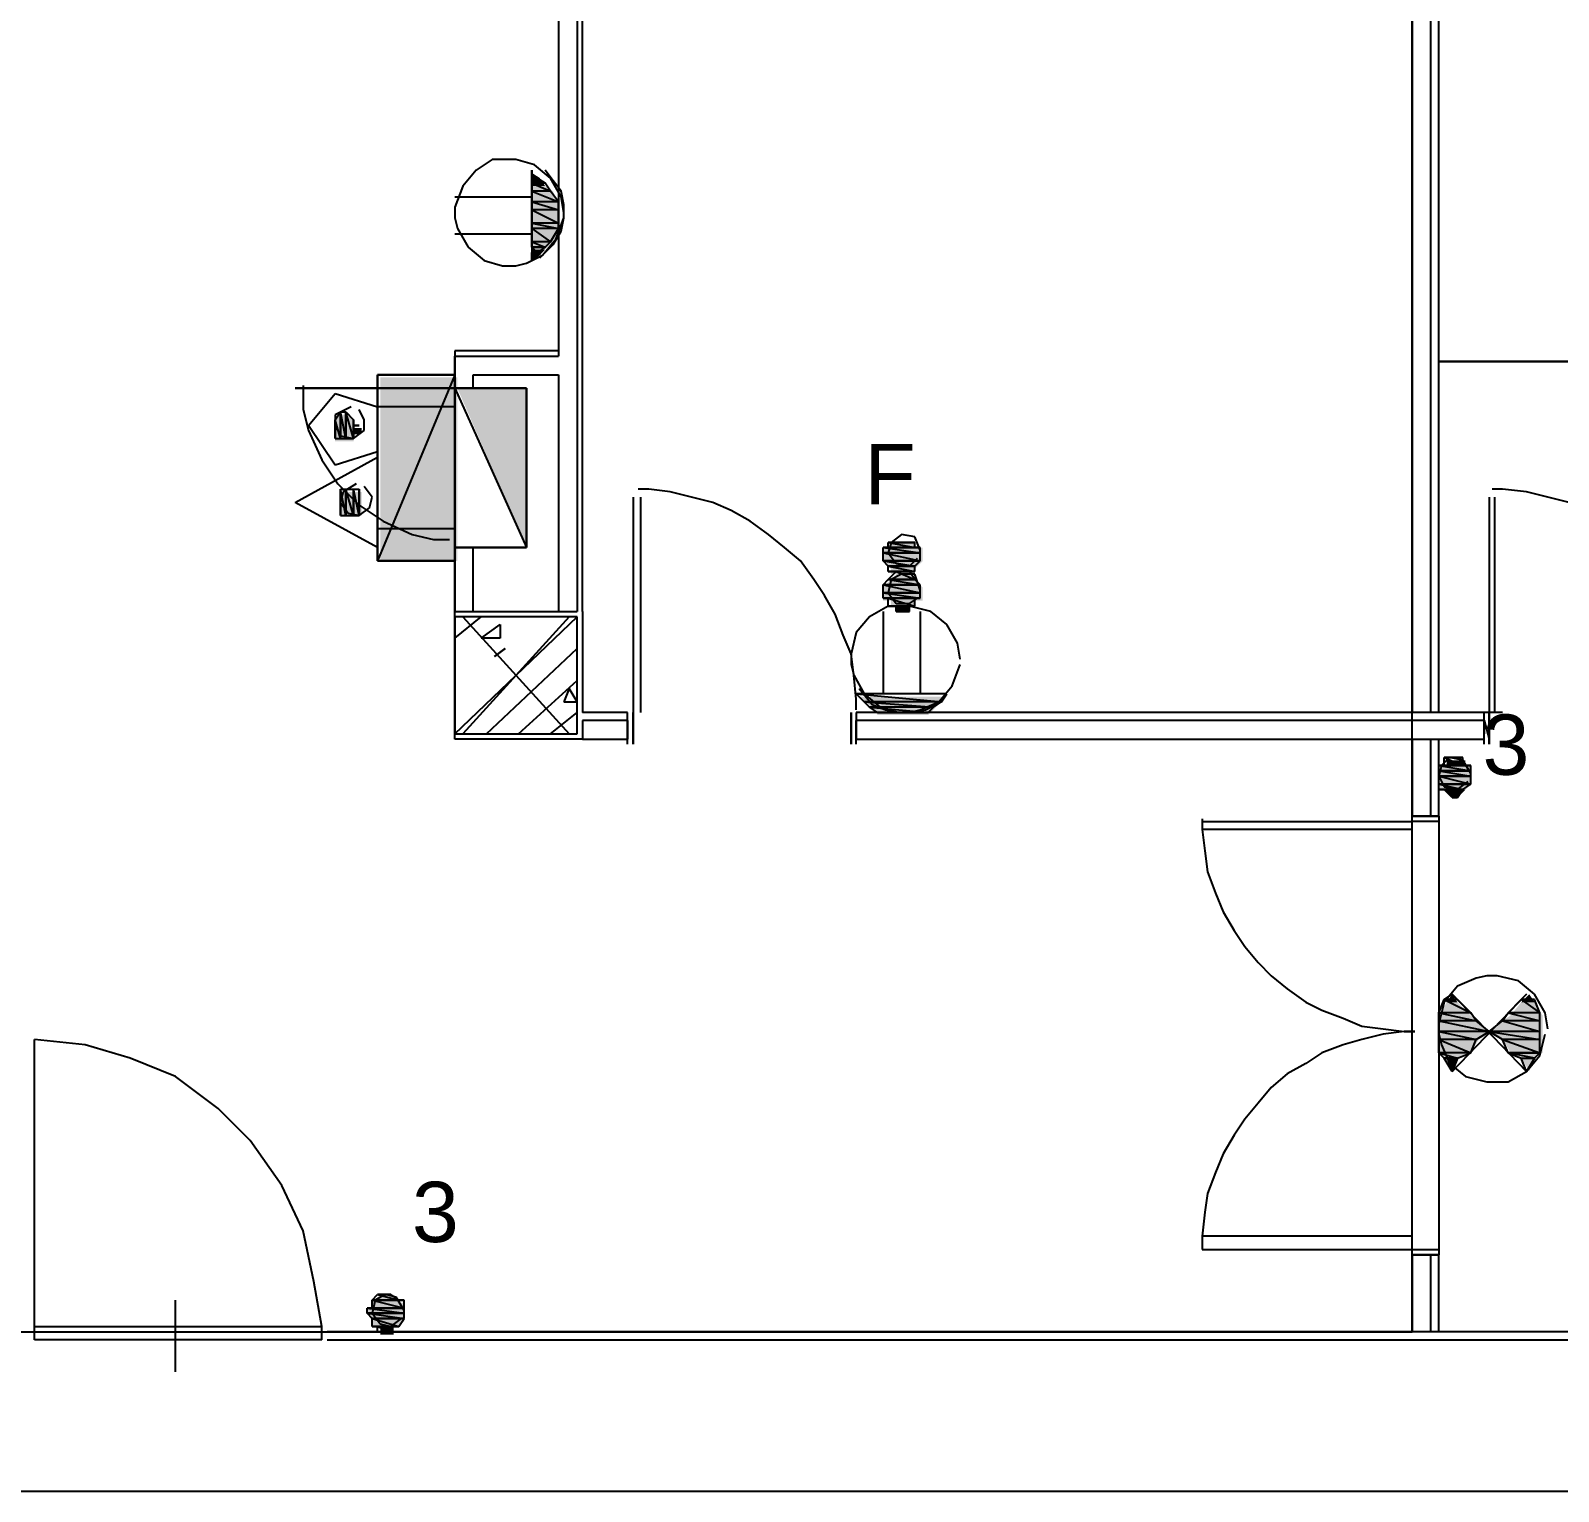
# Model space of a CAD drawing. Header units: millimetres. Extents: x 5 to 415, y 48 to 251.
# Drawn here: x 298.97 to 309.1, y 219.55 to 229.24 of the extents above; entities that cross this region are included whole.
import ezdxf

# ---------------------------------------------------------------- set-up
doc = ezdxf.new("R2010")
doc.units = ezdxf.units.MM
for name, color, linetype in [('H', 7, 'Continuous'), ('P', 7, 'Continuous'), ('T', 7, 'Continuous')]:
    doc.layers.add(name, color=color, linetype=linetype)

msp = doc.modelspace()

# ---------------------------------------------------------------- hatches: boundary and pattern name
at = {"layer": 'H', "linetype": 'Continuous'}
for points in [[(302.295, 228.265), (302.295, 228.3), (302.348, 228.265), (302.295, 228.265)], [(302.295, 228.212), (302.295, 228.265), (302.348, 228.265), (302.383, 228.212), (302.295, 228.212)], [(302.295, 228.177), (302.295, 228.212), (302.383, 228.212), (302.436, 228.177), (302.295, 228.177)], [(302.295, 228.088), (302.295, 228.177), (302.436, 228.177), (302.472, 228.088), (302.295, 228.088)], [(302.295, 228.053), (302.295, 228.088), (302.472, 228.088), (302.472, 228.053), (302.295, 228.053)], [(302.295, 227.965), (302.295, 228.053), (302.472, 228.053), (302.472, 227.965), (302.295, 227.965)], [(302.295, 227.93), (302.295, 227.965), (302.472, 227.965), (302.472, 227.93), (302.295, 227.93)], [(302.295, 227.842), (302.295, 227.93), (302.472, 227.93), (302.436, 227.842), (302.295, 227.842)], [(302.295, 227.789), (302.295, 227.842), (302.436, 227.842), (302.383, 227.789), (302.295, 227.789)], [(302.295, 227.718), (302.295, 227.789), (302.348, 227.753), (302.295, 227.718)], [(302.348, 227.753), (302.295, 227.789), (302.383, 227.789), (302.348, 227.753)], [(301.29, 225.725), (301.29, 226.942), (301.801, 226.942), (301.801, 225.725), (301.29, 225.725)], [(302.26, 225.813), (301.801, 226.871), (302.26, 226.871), (302.26, 225.813)], [(302.26, 225.813), (301.801, 226.871), (302.26, 226.871), (302.26, 225.813)], [(300.99, 226.519), (300.99, 226.66), (301.025, 226.695), (301.025, 226.519), (300.99, 226.519)], [(301.025, 226.519), (301.025, 226.695), (301.078, 226.695), (301.078, 226.519), (301.025, 226.519)], [(301.078, 226.519), (301.078, 226.695), (301.113, 226.66), (301.113, 226.519), (301.078, 226.519)], [(301.113, 226.572), (301.113, 226.607), (301.166, 226.607), (301.166, 226.572), (301.113, 226.572)], [(301.025, 226.025), (301.025, 226.183), (301.078, 226.183), (301.078, 226.025), (301.025, 226.025)], [(301.078, 226.025), (301.078, 226.183), (301.113, 226.183), (301.113, 226.025), (301.078, 226.025)], [(301.113, 226.025), (301.113, 226.183), (301.166, 226.183), (301.166, 226.025), (301.113, 226.025)], [(304.624, 225.76), (304.624, 225.813), (304.888, 225.813), (304.888, 225.76), (304.624, 225.76)], [(304.677, 225.813), (304.677, 225.848), (304.835, 225.848), (304.835, 225.813), (304.677, 225.813)], [(304.624, 225.725), (304.624, 225.76), (304.888, 225.76), (304.888, 225.725), (304.624, 225.725)], [(304.677, 225.672), (304.624, 225.725), (304.888, 225.725), (304.835, 225.672), (304.677, 225.672)], [(304.677, 225.637), (304.677, 225.672), (304.835, 225.672), (304.835, 225.637), (304.677, 225.637)], [(304.624, 225.548), (304.677, 225.601), (304.835, 225.601), (304.888, 225.548), (304.624, 225.548)], [(304.677, 225.601), (304.712, 225.637), (304.8, 225.637), (304.835, 225.601), (304.677, 225.601)], [(304.624, 225.513), (304.624, 225.548), (304.888, 225.548), (304.888, 225.513), (304.624, 225.513)], [(304.624, 225.46), (304.624, 225.513), (304.888, 225.513), (304.888, 225.46), (304.624, 225.46)], [(304.677, 225.425), (304.677, 225.46), (304.835, 225.46), (304.835, 225.425), (304.677, 225.425)], [(304.712, 225.39), (304.712, 225.425), (304.8, 225.425), (304.8, 225.39), (304.712, 225.39)], [(304.5, 224.79), (304.465, 224.825), (305.047, 224.825), (305.012, 224.79), (304.5, 224.79)], [(304.553, 224.755), (304.5, 224.79), (305.012, 224.79), (304.976, 224.755), (304.553, 224.755)], [(304.588, 224.702), (304.553, 224.755), (304.976, 224.755), (304.923, 224.702), (304.588, 224.702)], [(308.31, 224.331), (308.31, 224.367), (308.522, 224.367), (308.522, 224.331), (308.31, 224.331)], [(308.363, 224.367), (308.363, 224.402), (308.487, 224.402), (308.487, 224.367), (308.363, 224.367)], [(308.31, 224.278), (308.31, 224.331), (308.522, 224.331), (308.522, 224.278), (308.31, 224.278)], [(308.31, 224.243), (308.31, 224.278), (308.522, 224.278), (308.522, 224.243), (308.31, 224.243)], [(308.31, 224.208), (308.31, 224.243), (308.522, 224.243), (308.487, 224.208), (308.31, 224.208)], [(308.398, 224.155), (308.363, 224.208), (308.487, 224.208), (308.434, 224.155), (308.398, 224.155)], [(308.363, 222.797), (308.398, 222.85), (308.434, 222.797), (308.363, 222.797)], [(308.857, 222.797), (308.91, 222.85), (308.945, 222.797), (308.857, 222.797)], [(308.31, 222.709), (308.363, 222.797), (308.434, 222.797), (308.522, 222.709), (308.31, 222.709)], [(308.786, 222.709), (308.857, 222.797), (308.945, 222.797), (308.998, 222.709), (308.786, 222.709)], [(308.31, 222.673), (308.31, 222.709), (308.522, 222.709), (308.575, 222.673), (308.31, 222.673)], [(308.31, 222.585), (308.31, 222.673), (308.575, 222.673), (308.645, 222.585), (308.31, 222.585)], [(308.645, 222.585), (308.733, 222.673), (308.998, 222.673), (308.998, 222.585), (308.645, 222.585)], [(308.733, 222.673), (308.786, 222.709), (308.998, 222.709), (308.998, 222.673), (308.733, 222.673)], [(308.31, 222.55), (308.31, 222.585), (308.645, 222.585), (308.575, 222.55), (308.31, 222.55)], [(308.31, 222.462), (308.31, 222.55), (308.575, 222.55), (308.522, 222.462), (308.31, 222.462)], [(308.733, 222.55), (308.645, 222.585), (308.998, 222.585), (308.998, 222.55), (308.733, 222.55)], [(308.786, 222.462), (308.733, 222.55), (308.998, 222.55), (308.998, 222.462), (308.786, 222.462)], [(308.363, 222.426), (308.31, 222.462), (308.522, 222.462), (308.434, 222.426), (308.363, 222.426)], [(308.398, 222.338), (308.363, 222.426), (308.434, 222.426), (308.398, 222.338)], [(308.91, 222.338), (308.857, 222.426), (308.786, 222.462), (308.945, 222.426), (308.91, 222.338)], [(308.945, 222.426), (308.786, 222.462), (308.998, 222.462), (308.945, 222.426)], [(301.237, 220.804), (301.29, 220.857), (301.378, 220.857), (301.413, 220.804), (301.237, 220.804)], [(301.237, 220.768), (301.237, 220.804), (301.449, 220.804), (301.449, 220.768), (301.237, 220.768)], [(301.202, 220.733), (301.202, 220.768), (301.449, 220.768), (301.449, 220.733), (301.202, 220.733)], [(301.237, 220.68), (301.202, 220.733), (301.449, 220.733), (301.449, 220.68), (301.237, 220.68)], [(301.237, 220.645), (301.237, 220.68), (301.449, 220.68), (301.413, 220.645), (301.237, 220.645)], [(301.29, 220.592), (301.29, 220.645), (301.378, 220.645), (301.378, 220.592), (301.29, 220.592)]]:
    msp.add_hatch(color=256, dxfattribs=at).paths.add_polyline_path(points)

# ---------------------------------------------------------------- linework, layer by layer
at = {"layer": 'P'}
for points in [[(308.134, 220.61), (308.134, 237.49)], [(308.134, 220.61), (308.134, 237.49)], [(308.134, 237.155), (308.134, 224.719)], [(308.134, 224.719), (308.134, 237.155)], [(308.257, 224.719), (308.257, 237.155)], [(308.31, 224.719), (308.31, 237.155)], [(302.472, 236.643), (302.472, 227.118)], [(302.472, 236.643), (302.472, 227.083)], [(302.595, 236.643), (302.595, 225.39)], [(302.63, 225.39), (302.63, 236.643)], [(301.925, 228.318), (301.837, 228.212)], [(301.925, 228.318), (301.837, 228.212)], [(302.031, 228.388), (301.925, 228.318)], [(302.031, 228.388), (301.925, 228.318)], [(302.101, 228.388), (302.031, 228.388)], [(302.101, 228.388), (302.031, 228.388)], [(302.189, 228.388), (302.101, 228.388)], [(302.189, 228.388), (302.101, 228.388)], [(302.313, 228.353), (302.189, 228.388)], [(302.313, 228.353), (302.189, 228.388)], [(302.295, 228.318), (302.295, 228.265)], [(302.295, 228.265), (302.295, 228.318)], [(302.295, 228.318), (302.295, 227.718)], [(302.419, 228.265), (302.313, 228.353)], [(302.419, 228.265), (302.313, 228.353)], [(302.436, 228.247), (302.383, 228.318)], [(301.837, 228.212), (301.784, 228.071)], [(301.837, 228.212), (301.784, 228.071)], [(302.295, 228.265), (302.383, 228.23)], [(302.295, 228.23), (302.295, 228.265)], [(302.383, 228.23), (302.295, 228.23)], [(302.383, 228.23), (302.295, 228.23)], [(302.295, 228.23), (302.419, 228.177)], [(302.295, 228.23), (302.419, 228.177)], [(302.295, 228.177), (302.295, 228.23)], [(302.331, 228.265), (302.383, 228.23)], [(302.383, 228.23), (302.331, 228.265)], [(302.419, 228.177), (302.383, 228.23)], [(302.489, 228.141), (302.419, 228.265)], [(302.489, 228.141), (302.419, 228.265)], [(302.489, 228.177), (302.436, 228.247)], [(301.784, 228.141), (302.295, 228.141)], [(302.419, 228.177), (302.295, 228.177)], [(302.419, 228.177), (302.295, 228.177)], [(302.295, 228.177), (302.472, 228.106)], [(302.295, 228.177), (302.472, 228.106)], [(302.295, 228.106), (302.295, 228.177)], [(302.472, 228.106), (302.295, 228.106)], [(302.472, 228.106), (302.295, 228.106)], [(302.295, 228.106), (302.472, 228.053)], [(302.295, 228.106), (302.472, 228.053)], [(302.295, 228.053), (302.295, 228.106)], [(302.472, 228.106), (302.419, 228.177)], [(302.472, 228.053), (302.472, 228.106)], [(302.507, 228.088), (302.489, 228.177)], [(302.507, 228.036), (302.489, 228.141)], [(302.507, 228.036), (302.489, 228.141)], [(301.784, 228.071), (301.784, 228)], [(301.784, 228.071), (301.784, 228)], [(301.784, 228), (301.801, 227.93)], [(301.784, 228), (301.801, 227.93)], [(302.472, 228.053), (302.295, 228.053)], [(302.472, 228.053), (302.295, 228.053)], [(302.295, 228.053), (302.472, 227.965)], [(302.295, 228.053), (302.472, 227.965)], [(302.295, 227.965), (302.295, 228.053)], [(302.454, 227.859), (302.507, 228)], [(302.454, 227.859), (302.507, 228)], [(302.472, 227.965), (302.472, 228.053)], [(302.489, 227.912), (302.507, 228)], [(302.507, 228), (302.507, 228.088)], [(301.784, 227.894), (302.295, 227.894)], [(301.801, 227.93), (301.872, 227.806)], [(301.801, 227.93), (301.872, 227.806)], [(302.472, 227.965), (302.295, 227.965)], [(302.472, 227.965), (302.295, 227.965)], [(302.295, 227.965), (302.472, 227.93)], [(302.295, 227.965), (302.472, 227.93)], [(302.295, 227.93), (302.295, 227.965)], [(302.472, 227.93), (302.295, 227.93)], [(302.472, 227.93), (302.295, 227.93)], [(302.295, 227.93), (302.419, 227.842)], [(302.295, 227.93), (302.419, 227.842)], [(302.295, 227.842), (302.295, 227.93)], [(302.419, 227.842), (302.472, 227.93)], [(302.436, 227.824), (302.489, 227.912)], [(302.472, 227.93), (302.472, 227.965)], [(301.872, 227.806), (301.978, 227.718)], [(301.872, 227.806), (301.978, 227.718)], [(302.419, 227.842), (302.295, 227.842)], [(302.419, 227.842), (302.295, 227.842)], [(302.295, 227.842), (302.383, 227.806)], [(302.295, 227.842), (302.383, 227.806)], [(302.295, 227.806), (302.295, 227.842)], [(302.383, 227.806), (302.295, 227.806)], [(302.295, 227.806), (302.331, 227.771)], [(302.331, 227.771), (302.295, 227.806)], [(302.295, 227.806), (302.383, 227.806)], [(302.331, 227.771), (302.295, 227.806)], [(302.383, 227.806), (302.331, 227.771)], [(302.348, 227.736), (302.436, 227.824)], [(302.366, 227.753), (302.454, 227.859)], [(302.366, 227.753), (302.454, 227.859)], [(302.383, 227.806), (302.419, 227.842)], [(301.978, 227.718), (302.101, 227.683)], [(301.978, 227.718), (302.101, 227.683)], [(302.189, 227.683), (302.26, 227.7)], [(302.189, 227.683), (302.26, 227.7)], [(302.26, 227.7), (302.366, 227.753)], [(302.26, 227.7), (302.366, 227.753)], [(302.295, 227.771), (302.295, 227.718)], [(302.295, 227.718), (302.295, 227.771)], [(302.101, 227.683), (302.189, 227.683)], [(302.101, 227.683), (302.189, 227.683)], [(302.472, 227.118), (301.784, 227.118)], [(301.784, 227.118), (301.784, 226.871)], [(301.784, 227.083), (302.472, 227.083)], [(301.784, 226.871), (301.784, 227.083)], [(310.762, 227.048), (308.31, 227.048)], [(308.31, 224.719), (308.31, 227.048)], [(308.31, 227.048), (310.762, 227.048)], [(300.778, 226.889), (300.778, 226.73)], [(300.778, 226.889), (300.778, 226.73)], [(301.272, 225.725), (301.272, 226.96)], [(301.784, 226.96), (301.272, 225.725)], [(301.784, 226.96), (301.272, 225.725)], [(301.272, 225.725), (301.272, 226.96)], [(301.272, 226.96), (301.784, 226.96)], [(301.272, 225.725), (301.272, 226.96)], [(301.272, 226.96), (301.784, 226.96)], [(301.784, 226.96), (301.272, 226.96)], [(301.272, 226.96), (301.272, 225.725)], [(301.784, 225.725), (301.784, 226.96)], [(301.784, 226.96), (301.784, 225.725)], [(301.784, 225.725), (301.784, 226.96)], [(301.907, 226.96), (302.472, 226.96)], [(301.907, 226.96), (302.472, 226.96)], [(301.907, 226.871), (301.907, 226.96)], [(301.907, 226.871), (301.907, 226.96)], [(302.472, 226.96), (302.472, 225.39)], [(302.472, 226.96), (302.472, 225.39)], [(300.725, 226.871), (301.784, 226.871)], [(301.784, 226.871), (300.725, 226.871)], [(300.814, 226.624), (300.99, 226.836)], [(300.99, 226.836), (301.272, 226.748)], [(302.26, 226.871), (301.784, 226.871)], [(301.784, 226.871), (301.784, 225.813)], [(301.784, 226.871), (302.26, 225.813)], [(302.26, 226.871), (301.784, 226.871)], [(301.784, 225.813), (301.784, 226.871)], [(301.784, 226.871), (302.26, 226.871)], [(301.784, 226.871), (302.26, 225.813)], [(301.784, 226.871), (302.26, 225.813)], [(302.26, 226.871), (301.784, 226.871)], [(301.784, 225.813), (301.784, 226.871)], [(301.784, 226.871), (302.26, 226.871)], [(301.784, 226.871), (302.26, 225.813)], [(302.26, 225.813), (302.26, 226.871)], [(302.26, 225.813), (302.26, 226.871)], [(302.26, 226.871), (302.26, 225.813)], [(302.26, 225.813), (302.26, 226.871)], [(302.26, 226.871), (302.26, 225.813)], [(300.778, 226.73), (300.814, 226.589)], [(300.778, 226.73), (300.814, 226.589)], [(301.096, 226.748), (300.99, 226.695)], [(300.99, 226.66), (301.025, 226.713)], [(300.99, 226.695), (300.99, 226.624)], [(301.061, 226.536), (301.025, 226.713)], [(301.025, 226.713), (301.061, 226.713)], [(301.061, 226.536), (301.025, 226.713)], [(301.025, 226.713), (301.025, 226.536)], [(301.025, 226.713), (301.025, 226.536)], [(301.025, 226.536), (301.025, 226.713)], [(301.025, 226.713), (301.025, 226.713)], [(301.025, 226.536), (301.025, 226.713)], [(301.025, 226.713), (301.025, 226.713)], [(301.025, 226.713), (301.025, 226.536)], [(301.025, 226.713), (301.025, 226.536)], [(301.113, 226.536), (301.061, 226.713)], [(301.061, 226.713), (301.113, 226.66)], [(301.113, 226.536), (301.061, 226.713)], [(301.061, 226.713), (301.061, 226.536)], [(301.061, 226.713), (301.061, 226.536)], [(301.061, 226.536), (301.061, 226.713)], [(301.061, 226.713), (301.061, 226.713)], [(301.061, 226.536), (301.061, 226.713)], [(301.061, 226.713), (301.061, 226.713)], [(301.061, 226.713), (301.061, 226.536)], [(301.061, 226.713), (301.061, 226.536)], [(301.061, 226.536), (301.061, 226.713)], [(301.061, 226.713), (301.061, 226.536)], [(301.061, 226.536), (301.061, 226.713)], [(301.061, 226.713), (301.061, 226.713)], [(301.061, 226.713), (301.061, 226.536)], [(301.184, 226.66), (301.149, 226.73)], [(301.272, 226.748), (301.272, 226.448)], [(301.784, 226.748), (301.272, 226.748)], [(300.99, 226.36), (300.814, 226.624)], [(300.814, 226.589), (300.902, 226.395)], [(300.814, 226.589), (300.902, 226.395)], [(301.025, 226.536), (300.99, 226.66)], [(301.025, 226.536), (300.99, 226.66)], [(300.99, 226.66), (300.99, 226.536)], [(300.99, 226.66), (300.99, 226.536)], [(300.99, 226.536), (300.99, 226.66)], [(300.99, 226.66), (300.99, 226.66)], [(300.99, 226.536), (300.99, 226.66)], [(300.99, 226.66), (300.99, 226.66)], [(300.99, 226.66), (300.99, 226.536)], [(300.99, 226.66), (300.99, 226.536)], [(300.99, 226.536), (300.99, 226.66)], [(300.99, 226.66), (300.99, 226.536)], [(300.99, 226.536), (300.99, 226.66)], [(300.99, 226.66), (300.99, 226.66)], [(300.99, 226.536), (300.99, 226.66)], [(300.99, 226.66), (300.99, 226.572)], [(300.99, 226.536), (300.99, 226.66)], [(300.99, 226.66), (300.99, 226.66)], [(300.99, 226.66), (300.99, 226.536)], [(300.99, 226.624), (300.99, 226.66)], [(300.99, 226.66), (300.99, 226.624)], [(300.99, 226.624), (301.025, 226.554)], [(300.99, 226.624), (300.99, 226.624)], [(300.99, 226.624), (300.99, 226.624)], [(300.99, 226.572), (300.99, 226.624)], [(300.99, 226.624), (300.99, 226.572)], [(300.99, 226.624), (300.99, 226.572)], [(300.99, 226.572), (300.99, 226.624)], [(301.113, 226.66), (301.113, 226.572)], [(301.113, 226.572), (301.113, 226.66)], [(301.113, 226.66), (301.113, 226.572)], [(301.113, 226.624), (301.113, 226.66)], [(301.113, 226.66), (301.113, 226.572)], [(301.113, 226.572), (301.113, 226.66)], [(301.113, 226.66), (301.113, 226.66)], [(301.113, 226.572), (301.113, 226.66)], [(301.113, 226.66), (301.113, 226.536)], [(301.113, 226.66), (301.113, 226.536)], [(301.113, 226.536), (301.113, 226.66)], [(301.113, 226.66), (301.113, 226.66)], [(301.113, 226.536), (301.113, 226.66)], [(301.113, 226.66), (301.113, 226.66)], [(301.113, 226.66), (301.113, 226.536)], [(301.113, 226.66), (301.113, 226.536)], [(301.113, 226.536), (301.113, 226.66)], [(301.113, 226.66), (301.113, 226.536)], [(301.113, 226.536), (301.113, 226.66)], [(301.113, 226.66), (301.113, 226.66)], [(301.113, 226.66), (301.113, 226.536)], [(301.149, 226.624), (301.113, 226.624)], [(301.113, 226.624), (301.149, 226.624)], [(301.113, 226.572), (301.113, 226.624)], [(301.113, 226.536), (301.184, 226.589)], [(301.184, 226.589), (301.184, 226.66)], [(300.99, 226.572), (300.99, 226.536)], [(300.99, 226.536), (301.025, 226.536)], [(301.025, 226.554), (301.113, 226.536)], [(301.025, 226.536), (301.061, 226.536)], [(301.061, 226.536), (301.113, 226.536)], [(301.149, 226.572), (301.113, 226.572)], [(301.113, 226.572), (301.149, 226.572)], [(301.113, 226.536), (301.113, 226.572)], [(300.725, 226.113), (301.272, 226.413)], [(300.902, 226.395), (301.008, 226.236)], [(300.902, 226.395), (301.008, 226.236)], [(301.272, 226.448), (300.99, 226.36)], [(301.272, 226.413), (301.272, 225.813)], [(301.008, 226.236), (301.149, 226.095)], [(301.008, 226.236), (301.149, 226.095)], [(301.061, 226.025), (301.025, 226.201)], [(301.025, 226.201), (301.061, 226.201)], [(301.061, 226.025), (301.025, 226.201)], [(301.025, 226.201), (301.025, 226.025)], [(301.025, 226.201), (301.025, 226.025)], [(301.025, 226.06), (301.025, 226.201)], [(301.025, 226.025), (301.025, 226.201)], [(301.025, 226.201), (301.025, 226.201)], [(301.025, 226.201), (301.025, 226.025)], [(301.025, 226.06), (301.025, 226.201)], [(301.025, 226.201), (301.025, 226.148)], [(301.043, 226.183), (301.025, 226.113)], [(301.131, 226.236), (301.043, 226.183)], [(301.113, 226.025), (301.061, 226.201)], [(301.061, 226.201), (301.113, 226.201)], [(301.113, 226.025), (301.061, 226.201)], [(301.061, 226.201), (301.061, 226.025)], [(301.061, 226.201), (301.061, 226.025)], [(301.061, 226.025), (301.061, 226.201)], [(301.061, 226.201), (301.061, 226.201)], [(301.061, 226.025), (301.061, 226.201)], [(301.061, 226.201), (301.061, 226.201)], [(301.061, 226.201), (301.061, 226.025)], [(301.061, 226.201), (301.061, 226.025)], [(301.149, 226.025), (301.113, 226.201)], [(301.113, 226.201), (301.149, 226.201)], [(301.149, 226.025), (301.113, 226.201)], [(301.113, 226.201), (301.113, 226.025)], [(301.113, 226.201), (301.113, 226.025)], [(301.113, 226.025), (301.113, 226.201)], [(301.113, 226.201), (301.113, 226.201)], [(301.113, 226.025), (301.113, 226.201)], [(301.113, 226.201), (301.113, 226.201)], [(301.113, 226.201), (301.113, 226.025)], [(301.113, 226.201), (301.113, 226.025)], [(301.113, 226.025), (301.113, 226.201)], [(301.113, 226.201), (301.113, 226.025)], [(301.113, 226.025), (301.113, 226.201)], [(301.113, 226.201), (301.113, 226.201)], [(301.113, 226.201), (301.113, 226.025)], [(301.149, 226.201), (301.149, 226.06)], [(301.149, 226.06), (301.149, 226.201)], [(301.149, 226.201), (301.149, 226.06)], [(301.149, 226.148), (301.149, 226.201)], [(301.149, 226.201), (301.149, 226.06)], [(301.149, 226.06), (301.149, 226.201)], [(301.149, 226.201), (301.149, 226.201)], [(301.149, 226.06), (301.149, 226.201)], [(301.149, 226.201), (301.149, 226.025)], [(301.149, 226.201), (301.149, 226.025)], [(301.237, 226.148), (301.184, 226.219)], [(303.071, 226.201), (303.001, 226.201)], [(303.213, 226.183), (303.071, 226.201)], [(303.354, 226.148), (303.213, 226.183)], [(308.733, 226.201), (308.663, 226.201)], [(308.892, 226.183), (308.733, 226.201)], [(309.033, 226.148), (308.892, 226.183)], [(301.272, 225.813), (300.725, 226.113)], [(301.025, 226.06), (301.025, 226.148)], [(301.025, 226.148), (301.025, 226.148)], [(301.025, 226.148), (301.025, 226.06)], [(301.025, 226.148), (301.025, 226.06)], [(301.025, 226.06), (301.025, 226.148)], [(301.025, 226.148), (301.025, 226.06)], [(301.025, 226.06), (301.025, 226.148)], [(301.025, 226.148), (301.025, 226.148)], [(301.025, 226.06), (301.025, 226.148)], [(301.025, 226.148), (301.025, 226.148)], [(301.025, 226.148), (301.025, 226.06)], [(301.025, 226.148), (301.025, 226.06)], [(301.025, 226.06), (301.025, 226.148)], [(301.025, 226.148), (301.025, 226.06)], [(301.025, 226.113), (301.025, 226.148)], [(301.025, 226.148), (301.025, 226.113)], [(301.025, 226.113), (301.078, 226.042)], [(301.025, 226.113), (301.025, 226.06)], [(301.025, 226.06), (301.025, 226.113)], [(301.149, 226.148), (301.149, 226.148)], [(301.149, 226.148), (301.149, 226.148)], [(301.149, 226.148), (301.149, 226.06)], [(301.149, 226.06), (301.149, 226.148)], [(301.149, 226.148), (301.149, 226.148)], [(301.149, 226.06), (301.149, 226.148)], [(301.149, 226.148), (301.149, 226.148)], [(301.149, 226.148), (301.149, 226.06)], [(301.149, 226.148), (301.149, 226.06)], [(301.149, 226.06), (301.149, 226.148)], [(301.149, 226.148), (301.149, 226.06)], [(301.149, 226.06), (301.149, 226.148)], [(301.149, 226.148), (301.149, 226.148)], [(301.149, 226.06), (301.149, 226.148)], [(301.149, 226.113), (301.149, 226.06)], [(301.149, 226.06), (301.149, 226.113)], [(301.149, 226.095), (301.308, 225.989)], [(301.149, 226.095), (301.308, 225.989)], [(301.149, 226.025), (301.219, 226.078)], [(301.219, 226.078), (301.237, 226.148)], [(302.966, 226.148), (302.966, 224.719)], [(303.018, 224.719), (303.018, 226.148)], [(303.495, 226.113), (303.354, 226.148)], [(303.618, 226.06), (303.495, 226.113)], [(308.645, 226.148), (308.645, 224.719)], [(308.681, 224.719), (308.681, 226.148)], [(309.174, 226.113), (309.033, 226.148)], [(301.025, 226.025), (301.025, 226.06)], [(301.025, 226.025), (301.061, 226.025)], [(301.061, 226.025), (301.113, 226.025)], [(301.078, 226.042), (301.149, 226.025)], [(301.113, 226.025), (301.149, 226.025)], [(301.149, 226.025), (301.149, 226.06)], [(301.308, 225.989), (301.502, 225.901)], [(301.308, 225.989), (301.502, 225.901)], [(303.742, 225.989), (303.618, 226.06)], [(303.865, 225.901), (303.742, 225.989)], [(301.784, 225.937), (301.272, 225.937)], [(301.502, 225.901), (301.643, 225.866)], [(301.502, 225.901), (301.643, 225.866)], [(301.643, 225.866), (301.748, 225.866)], [(301.643, 225.866), (301.748, 225.866)], [(303.971, 225.813), (303.865, 225.901)], [(304.747, 225.901), (304.677, 225.848)], [(304.835, 225.884), (304.747, 225.901)], [(304.871, 225.795), (304.835, 225.884)], [(301.784, 225.813), (301.784, 225.39)], [(301.784, 225.39), (301.784, 225.813)], [(301.784, 225.813), (302.26, 225.813)], [(302.26, 225.813), (301.784, 225.813)], [(302.26, 225.813), (301.784, 225.813)], [(301.907, 225.39), (301.907, 225.813)], [(301.907, 225.39), (301.907, 225.813)], [(304.077, 225.725), (303.971, 225.813)], [(304.871, 225.813), (304.624, 225.813)], [(304.624, 225.813), (304.659, 225.813)], [(304.871, 225.813), (304.624, 225.813)], [(304.624, 225.813), (304.871, 225.778)], [(304.624, 225.813), (304.871, 225.778)], [(304.624, 225.778), (304.624, 225.813)], [(304.871, 225.778), (304.624, 225.778)], [(304.871, 225.778), (304.624, 225.778)], [(304.624, 225.778), (304.871, 225.778)], [(304.624, 225.778), (304.871, 225.778)], [(304.871, 225.778), (304.624, 225.778)], [(304.871, 225.778), (304.624, 225.778)], [(304.624, 225.778), (304.871, 225.725)], [(304.624, 225.778), (304.871, 225.725)], [(304.624, 225.725), (304.624, 225.778)], [(304.677, 225.848), (304.659, 225.778)], [(304.835, 225.848), (304.659, 225.848)], [(304.659, 225.848), (304.712, 225.848)], [(304.835, 225.848), (304.659, 225.848)], [(304.659, 225.848), (304.835, 225.813)], [(304.659, 225.848), (304.835, 225.813)], [(304.659, 225.813), (304.659, 225.848)], [(304.835, 225.813), (304.659, 225.813)], [(304.835, 225.813), (304.659, 225.813)], [(304.659, 225.813), (304.835, 225.813)], [(304.659, 225.813), (304.835, 225.813)], [(304.835, 225.813), (304.659, 225.813)], [(304.835, 225.813), (304.659, 225.813)], [(304.659, 225.813), (304.871, 225.813)], [(304.659, 225.813), (304.871, 225.813)], [(304.659, 225.778), (304.712, 225.707)], [(304.747, 225.848), (304.712, 225.848)], [(304.712, 225.848), (304.747, 225.848)], [(304.8, 225.848), (304.712, 225.848)], [(304.712, 225.848), (304.8, 225.848)], [(304.712, 225.848), (304.8, 225.848)], [(304.8, 225.848), (304.712, 225.848)], [(304.8, 225.848), (304.712, 225.848)], [(304.712, 225.848), (304.835, 225.848)], [(304.712, 225.848), (304.835, 225.848)], [(304.8, 225.848), (304.8, 225.848)], [(304.8, 225.848), (304.8, 225.848)], [(304.8, 225.848), (304.8, 225.848)], [(304.8, 225.848), (304.8, 225.848)], [(304.835, 225.848), (304.8, 225.848)], [(304.835, 225.813), (304.835, 225.848)], [(304.835, 225.813), (304.835, 225.813)], [(304.835, 225.813), (304.835, 225.813)], [(304.871, 225.813), (304.835, 225.813)], [(304.871, 225.778), (304.871, 225.813)], [(304.871, 225.778), (304.871, 225.778)], [(304.871, 225.778), (304.871, 225.778)], [(304.871, 225.725), (304.871, 225.778)], [(301.272, 225.725), (301.784, 225.725)], [(301.784, 225.725), (301.272, 225.725)], [(301.272, 225.725), (301.784, 225.725)], [(304.165, 225.601), (304.077, 225.725)], [(304.871, 225.725), (304.624, 225.725)], [(304.871, 225.725), (304.624, 225.725)], [(304.624, 225.725), (304.871, 225.725)], [(304.624, 225.725), (304.871, 225.725)], [(304.871, 225.725), (304.624, 225.725)], [(304.871, 225.725), (304.624, 225.725)], [(304.624, 225.725), (304.835, 225.69)], [(304.624, 225.725), (304.835, 225.69)], [(304.659, 225.69), (304.624, 225.725)], [(304.835, 225.69), (304.659, 225.69)], [(304.835, 225.69), (304.659, 225.69)], [(304.659, 225.69), (304.835, 225.69)], [(304.659, 225.69), (304.835, 225.69)], [(304.835, 225.69), (304.659, 225.69)], [(304.835, 225.69), (304.659, 225.69)], [(304.659, 225.69), (304.835, 225.654)], [(304.659, 225.69), (304.835, 225.654)], [(304.659, 225.654), (304.659, 225.69)], [(304.712, 225.707), (304.8, 225.69)], [(304.8, 225.69), (304.853, 225.743)], [(304.835, 225.69), (304.871, 225.725)], [(304.835, 225.69), (304.835, 225.69)], [(304.835, 225.69), (304.835, 225.69)], [(304.835, 225.654), (304.835, 225.69)], [(304.871, 225.725), (304.871, 225.725)], [(304.871, 225.725), (304.871, 225.725)], [(304.236, 225.496), (304.165, 225.601)], [(304.624, 225.566), (304.659, 225.601)], [(304.871, 225.566), (304.624, 225.566)], [(304.871, 225.566), (304.624, 225.566)], [(304.624, 225.566), (304.871, 225.566)], [(304.624, 225.566), (304.871, 225.566)], [(304.871, 225.566), (304.624, 225.566)], [(304.871, 225.566), (304.624, 225.566)], [(304.624, 225.566), (304.871, 225.513)], [(304.624, 225.566), (304.871, 225.513)], [(304.624, 225.513), (304.624, 225.566)], [(304.659, 225.601), (304.712, 225.654)], [(304.835, 225.654), (304.659, 225.654)], [(304.835, 225.654), (304.659, 225.654)], [(304.659, 225.654), (304.8, 225.654)], [(304.659, 225.654), (304.8, 225.654)], [(304.712, 225.654), (304.659, 225.654)], [(304.677, 225.601), (304.659, 225.513)], [(304.835, 225.601), (304.659, 225.601)], [(304.835, 225.601), (304.659, 225.601)], [(304.659, 225.601), (304.835, 225.601)], [(304.659, 225.601), (304.835, 225.601)], [(304.835, 225.601), (304.659, 225.601)], [(304.835, 225.601), (304.659, 225.601)], [(304.659, 225.601), (304.835, 225.601)], [(304.835, 225.601), (304.659, 225.601)], [(304.659, 225.601), (304.835, 225.601)], [(304.835, 225.601), (304.659, 225.601)], [(304.659, 225.601), (304.871, 225.566)], [(304.659, 225.601), (304.871, 225.566)], [(304.747, 225.637), (304.677, 225.601)], [(304.747, 225.654), (304.712, 225.654)], [(304.712, 225.654), (304.747, 225.654)], [(304.8, 225.654), (304.712, 225.654)], [(304.712, 225.654), (304.8, 225.654)], [(304.712, 225.654), (304.8, 225.654)], [(304.8, 225.654), (304.712, 225.654)], [(304.8, 225.654), (304.712, 225.654)], [(304.712, 225.654), (304.835, 225.601)], [(304.712, 225.654), (304.835, 225.601)], [(304.8, 225.654), (304.712, 225.654)], [(304.8, 225.654), (304.712, 225.654)], [(304.712, 225.654), (304.8, 225.654)], [(304.712, 225.654), (304.8, 225.654)], [(304.8, 225.654), (304.712, 225.654)], [(304.747, 225.654), (304.712, 225.654)], [(304.712, 225.654), (304.747, 225.654)], [(304.747, 225.654), (304.8, 225.654)], [(304.8, 225.654), (304.747, 225.654)], [(304.835, 225.637), (304.747, 225.637)], [(304.8, 225.654), (304.8, 225.654)], [(304.8, 225.654), (304.8, 225.654)], [(304.8, 225.654), (304.8, 225.654)], [(304.8, 225.654), (304.8, 225.654)], [(304.835, 225.601), (304.8, 225.654)], [(304.8, 225.654), (304.835, 225.654)], [(304.8, 225.654), (304.8, 225.654)], [(304.8, 225.654), (304.8, 225.654)], [(304.871, 225.531), (304.835, 225.637)], [(304.835, 225.601), (304.835, 225.601)], [(304.835, 225.601), (304.835, 225.601)], [(304.835, 225.601), (304.835, 225.601)], [(304.871, 225.566), (304.835, 225.601)], [(304.871, 225.566), (304.871, 225.566)], [(304.871, 225.566), (304.871, 225.566)], [(304.871, 225.513), (304.871, 225.566)], [(304.306, 225.372), (304.236, 225.496)], [(304.871, 225.513), (304.624, 225.513)], [(304.871, 225.513), (304.624, 225.513)], [(304.624, 225.513), (304.871, 225.513)], [(304.624, 225.513), (304.871, 225.513)], [(304.871, 225.513), (304.624, 225.513)], [(304.871, 225.513), (304.624, 225.513)], [(304.624, 225.513), (304.871, 225.478)], [(304.624, 225.513), (304.871, 225.478)], [(304.624, 225.478), (304.624, 225.513)], [(304.871, 225.478), (304.624, 225.478)], [(304.871, 225.478), (304.624, 225.478)], [(304.624, 225.478), (304.835, 225.478)], [(304.624, 225.478), (304.835, 225.478)], [(304.659, 225.478), (304.624, 225.478)], [(304.659, 225.513), (304.712, 225.443)], [(304.835, 225.478), (304.659, 225.478)], [(304.835, 225.478), (304.659, 225.478)], [(304.659, 225.478), (304.835, 225.425)], [(304.659, 225.478), (304.835, 225.425)], [(304.659, 225.425), (304.659, 225.478)], [(304.8, 225.443), (304.853, 225.478)], [(304.835, 225.478), (304.871, 225.478)], [(304.835, 225.425), (304.835, 225.478)], [(304.871, 225.513), (304.871, 225.513)], [(304.871, 225.513), (304.871, 225.513)], [(304.871, 225.478), (304.871, 225.513)], [(301.784, 224.543), (301.784, 225.39)], [(301.784, 225.39), (301.907, 225.39)], [(301.907, 225.39), (302.472, 225.39)], [(302.472, 225.39), (302.595, 225.39)], [(302.63, 225.39), (302.63, 224.719)], [(304.359, 225.231), (304.306, 225.372)], [(304.659, 225.425), (304.535, 225.354)], [(304.659, 225.425), (304.535, 225.354)], [(304.624, 225.39), (304.624, 224.843)], [(304.729, 225.425), (304.659, 225.425)], [(304.729, 225.425), (304.659, 225.425)], [(304.835, 225.425), (304.659, 225.425)], [(304.835, 225.425), (304.659, 225.425)], [(304.659, 225.425), (304.835, 225.425)], [(304.659, 225.425), (304.835, 225.425)], [(304.835, 225.425), (304.659, 225.425)], [(304.835, 225.425), (304.659, 225.425)], [(304.659, 225.425), (304.8, 225.425)], [(304.659, 225.425), (304.8, 225.425)], [(304.712, 225.425), (304.659, 225.425)], [(304.712, 225.443), (304.8, 225.443)], [(304.8, 225.425), (304.712, 225.425)], [(304.8, 225.425), (304.712, 225.425)], [(304.712, 225.425), (304.8, 225.39)], [(304.712, 225.425), (304.8, 225.39)], [(304.712, 225.39), (304.712, 225.425)], [(304.8, 225.39), (304.712, 225.39)], [(304.747, 225.39), (304.712, 225.39)], [(304.712, 225.39), (304.747, 225.39)], [(304.8, 225.425), (304.729, 225.425)], [(304.8, 225.425), (304.729, 225.425)], [(304.747, 225.39), (304.8, 225.39)], [(304.8, 225.39), (304.747, 225.39)], [(304.941, 225.39), (304.8, 225.425)], [(304.941, 225.39), (304.8, 225.425)], [(304.8, 225.425), (304.835, 225.425)], [(304.8, 225.39), (304.8, 225.425)], [(304.835, 225.425), (304.835, 225.425)], [(304.835, 225.425), (304.835, 225.425)], [(304.871, 225.39), (304.871, 224.843)], [(305.047, 225.302), (304.941, 225.39)], [(305.047, 225.302), (304.941, 225.39)], [(301.784, 224.578), (302.595, 225.354)], [(301.784, 225.213), (301.96, 225.354)], [(302.595, 225.354), (301.784, 225.354)], [(301.784, 225.354), (301.784, 224.578)], [(301.837, 225.354), (302.542, 224.578)], [(302.542, 225.354), (301.837, 224.578)], [(301.96, 225.213), (302.084, 225.302)], [(302.084, 225.302), (302.084, 225.213)], [(302.595, 224.578), (302.595, 225.354)], [(304.535, 225.354), (304.447, 225.249)], [(304.535, 225.354), (304.447, 225.249)], [(305.118, 225.178), (305.047, 225.302)], [(305.118, 225.178), (305.047, 225.302)], [(302.084, 225.213), (301.96, 225.213)], [(304.412, 225.108), (304.359, 225.231)], [(304.447, 225.249), (304.412, 225.108)], [(304.447, 225.249), (304.412, 225.108)], [(305.135, 225.072), (305.118, 225.178)], [(305.135, 225.072), (305.118, 225.178)], [(301.995, 224.578), (302.595, 225.143)], [(302.119, 225.143), (302.048, 225.09)], [(302.048, 225.09), (302.119, 225.143)], [(304.43, 224.966), (304.412, 225.108)], [(304.412, 225.108), (304.412, 225.037)], [(304.412, 225.108), (304.412, 225.037)], [(304.412, 225.037), (304.43, 224.966)], [(304.412, 225.037), (304.43, 224.966)], [(304.447, 224.808), (304.43, 224.966)], [(304.43, 224.966), (304.5, 224.843)], [(304.43, 224.966), (304.5, 224.843)], [(305.082, 224.896), (305.135, 225.037)], [(305.082, 224.896), (305.135, 225.037)], [(302.207, 224.578), (302.595, 224.931)], [(302.542, 224.878), (302.507, 224.79)], [(302.595, 224.79), (302.542, 224.878)], [(304.465, 224.878), (304.553, 224.772)], [(304.994, 224.79), (305.082, 224.896)], [(304.994, 224.79), (305.082, 224.896)], [(302.507, 224.79), (302.595, 224.79)], [(305.047, 224.843), (304.447, 224.843)], [(304.447, 224.843), (305.012, 224.79)], [(304.447, 224.843), (305.012, 224.79)], [(304.5, 224.79), (304.447, 224.843)], [(305.047, 224.843), (304.447, 224.843)], [(304.447, 224.737), (304.447, 224.808)], [(304.5, 224.843), (304.606, 224.755)], [(304.5, 224.843), (304.606, 224.755)], [(305.012, 224.79), (304.5, 224.79)], [(305.012, 224.79), (304.5, 224.79)], [(304.5, 224.79), (304.959, 224.755)], [(304.5, 224.79), (304.959, 224.755)], [(304.535, 224.755), (304.5, 224.79)], [(304.959, 224.755), (304.535, 224.755)], [(304.959, 224.755), (304.535, 224.755)], [(304.535, 224.755), (304.923, 224.719)], [(304.535, 224.755), (304.923, 224.719)], [(304.588, 224.719), (304.535, 224.755)], [(304.553, 224.772), (304.641, 224.737)], [(304.606, 224.755), (304.729, 224.719)], [(304.606, 224.755), (304.729, 224.719)], [(304.871, 224.737), (304.994, 224.79)], [(304.871, 224.737), (304.994, 224.79)], [(304.906, 224.737), (304.976, 224.772)], [(304.923, 224.719), (304.959, 224.755)], [(304.959, 224.755), (305.012, 224.79)], [(304.976, 224.772), (305.047, 224.843)], [(305.012, 224.79), (305.047, 224.843)], [(302.419, 224.578), (302.595, 224.719)], [(302.93, 224.719), (302.63, 224.719)], [(302.63, 224.667), (302.63, 224.543)], [(302.93, 224.667), (302.63, 224.667)], [(302.93, 224.543), (302.93, 224.719)], [(302.93, 224.667), (302.93, 224.578)], [(302.93, 224.578), (302.93, 224.667)], [(302.93, 224.578), (302.93, 224.667)], [(302.93, 224.667), (302.93, 224.578)], [(302.93, 224.578), (302.93, 224.667)], [(302.93, 224.667), (302.93, 224.578)], [(302.93, 224.508), (302.93, 224.667)], [(302.93, 224.667), (302.93, 224.543)], [(302.93, 224.667), (302.93, 224.578)], [(302.966, 224.719), (302.966, 224.631)], [(302.966, 224.631), (302.966, 224.719)], [(304.412, 224.719), (304.412, 224.631)], [(304.412, 224.631), (304.412, 224.719)], [(308.61, 224.719), (304.447, 224.719)], [(304.447, 224.719), (304.447, 224.543)], [(308.61, 224.667), (304.447, 224.667)], [(304.447, 224.578), (304.447, 224.667)], [(304.447, 224.667), (304.447, 224.578)], [(304.447, 224.578), (304.447, 224.667)], [(304.447, 224.667), (304.447, 224.578)], [(304.447, 224.578), (304.447, 224.667)], [(304.447, 224.578), (304.447, 224.667)], [(304.447, 224.508), (304.447, 224.667)], [(304.447, 224.667), (304.447, 224.543)], [(304.447, 224.578), (304.447, 224.667)], [(304.923, 224.719), (304.588, 224.719)], [(304.923, 224.719), (304.588, 224.719)], [(304.588, 224.719), (304.835, 224.719)], [(304.588, 224.719), (304.835, 224.719)], [(304.659, 224.719), (304.588, 224.719)], [(304.641, 224.737), (304.729, 224.719)], [(304.835, 224.719), (304.659, 224.719)], [(304.835, 224.719), (304.659, 224.719)], [(304.659, 224.719), (304.8, 224.719)], [(304.659, 224.719), (304.8, 224.719)], [(304.712, 224.719), (304.659, 224.719)], [(304.8, 224.719), (304.712, 224.719)], [(304.729, 224.719), (304.8, 224.719)], [(304.729, 224.719), (304.8, 224.719)], [(304.729, 224.719), (304.818, 224.719)], [(304.8, 224.719), (304.871, 224.737)], [(304.8, 224.719), (304.871, 224.737)], [(304.8, 224.719), (304.835, 224.719)], [(304.818, 224.719), (304.906, 224.737)], [(304.835, 224.719), (304.923, 224.719)], [(308.733, 224.719), (308.61, 224.719)], [(308.61, 224.543), (308.61, 224.719)], [(308.61, 224.667), (308.61, 224.578)], [(308.61, 224.578), (308.61, 224.667)], [(308.61, 224.578), (308.61, 224.667)], [(308.61, 224.667), (308.61, 224.578)], [(308.61, 224.578), (308.61, 224.667)], [(308.61, 224.667), (308.61, 224.578)], [(308.61, 224.508), (308.61, 224.667)], [(308.61, 224.667), (308.645, 224.543)], [(308.61, 224.667), (308.61, 224.578)], [(308.645, 224.719), (308.645, 224.631)], [(308.645, 224.631), (308.645, 224.719)], [(301.784, 224.578), (302.595, 224.578)], [(302.966, 224.631), (302.966, 224.508)], [(302.966, 224.508), (302.966, 224.631)], [(304.412, 224.631), (304.412, 224.508)], [(304.412, 224.508), (304.412, 224.631)], [(308.645, 224.631), (308.645, 224.508)], [(308.645, 224.508), (308.645, 224.631)], [(302.63, 224.543), (301.784, 224.543)], [(302.63, 224.543), (302.93, 224.543)], [(302.63, 224.543), (302.93, 224.543)], [(304.447, 224.543), (308.61, 224.543)], [(304.447, 224.543), (308.61, 224.543)], [(308.134, 224.543), (308.134, 224.032)], [(308.134, 224.543), (308.134, 224.032)], [(308.257, 224.032), (308.257, 224.543)], [(308.31, 224.032), (308.31, 224.543)], [(308.328, 224.367), (308.31, 224.296)], [(308.345, 224.367), (308.31, 224.367)], [(308.31, 224.367), (308.469, 224.367)], [(308.522, 224.367), (308.31, 224.367)], [(308.31, 224.367), (308.522, 224.367)], [(308.522, 224.367), (308.31, 224.367)], [(308.31, 224.367), (308.469, 224.367)], [(308.522, 224.367), (308.31, 224.367)], [(308.31, 224.367), (308.522, 224.331)], [(308.31, 224.367), (308.522, 224.331)], [(308.31, 224.331), (308.31, 224.367)], [(308.381, 224.42), (308.328, 224.367)], [(308.469, 224.42), (308.345, 224.42)], [(308.345, 224.42), (308.398, 224.42)], [(308.469, 224.42), (308.345, 224.42)], [(308.345, 224.42), (308.469, 224.367)], [(308.345, 224.42), (308.469, 224.367)], [(308.345, 224.367), (308.345, 224.42)], [(308.469, 224.367), (308.345, 224.367)], [(308.469, 224.367), (308.345, 224.367)], [(308.345, 224.367), (308.469, 224.367)], [(308.469, 224.367), (308.345, 224.367)], [(308.469, 224.402), (308.381, 224.42)], [(308.398, 224.42), (308.434, 224.42)], [(308.434, 224.42), (308.398, 224.42)], [(308.434, 224.42), (308.398, 224.42)], [(308.398, 224.42), (308.434, 224.42)], [(308.398, 224.42), (308.469, 224.42)], [(308.434, 224.42), (308.469, 224.42)], [(308.469, 224.42), (308.434, 224.42)], [(308.469, 224.367), (308.469, 224.42)], [(308.522, 224.314), (308.469, 224.402)], [(308.469, 224.367), (308.469, 224.367)], [(308.469, 224.367), (308.522, 224.367)], [(308.522, 224.331), (308.522, 224.367)], [(308.522, 224.331), (308.31, 224.331)], [(308.522, 224.331), (308.31, 224.331)], [(308.31, 224.331), (308.522, 224.331)], [(308.31, 224.331), (308.522, 224.331)], [(308.522, 224.331), (308.31, 224.331)], [(308.522, 224.331), (308.31, 224.331)], [(308.31, 224.331), (308.522, 224.296)], [(308.31, 224.331), (308.522, 224.296)], [(308.31, 224.296), (308.31, 224.331)], [(308.31, 224.296), (308.345, 224.226)], [(308.522, 224.296), (308.31, 224.296)], [(308.522, 224.296), (308.31, 224.296)], [(308.31, 224.296), (308.522, 224.296)], [(308.31, 224.296), (308.522, 224.296)], [(308.522, 224.296), (308.31, 224.296)], [(308.522, 224.296), (308.31, 224.296)], [(308.31, 224.296), (308.522, 224.243)], [(308.31, 224.296), (308.522, 224.243)], [(308.31, 224.243), (308.31, 224.296)], [(308.434, 224.208), (308.504, 224.261)], [(308.522, 224.331), (308.522, 224.331)], [(308.522, 224.331), (308.522, 224.331)], [(308.522, 224.296), (308.522, 224.331)], [(308.522, 224.296), (308.522, 224.296)], [(308.522, 224.296), (308.522, 224.296)], [(308.522, 224.243), (308.522, 224.296)], [(308.522, 224.243), (308.31, 224.243)], [(308.522, 224.243), (308.31, 224.243)], [(308.31, 224.243), (308.522, 224.243)], [(308.31, 224.243), (308.522, 224.243)], [(308.522, 224.243), (308.31, 224.243)], [(308.522, 224.243), (308.31, 224.243)], [(308.31, 224.243), (308.469, 224.208)], [(308.31, 224.243), (308.469, 224.208)], [(308.31, 224.208), (308.31, 224.243)], [(308.469, 224.208), (308.31, 224.208)], [(308.469, 224.208), (308.31, 224.208)], [(308.31, 224.208), (308.345, 224.208)], [(308.31, 224.208), (308.469, 224.208)], [(308.469, 224.208), (308.31, 224.208)], [(308.345, 224.226), (308.434, 224.208)], [(308.345, 224.208), (308.469, 224.208)], [(308.469, 224.208), (308.345, 224.208)], [(308.345, 224.208), (308.469, 224.208)], [(308.469, 224.208), (308.345, 224.208)], [(308.345, 224.208), (308.469, 224.208)], [(308.469, 224.208), (308.345, 224.208)], [(308.345, 224.208), (308.434, 224.155)], [(308.345, 224.208), (308.434, 224.155)], [(308.398, 224.155), (308.345, 224.208)], [(308.434, 224.155), (308.398, 224.155)], [(308.398, 224.155), (308.434, 224.155)], [(308.434, 224.155), (308.398, 224.155)], [(308.434, 224.155), (308.469, 224.208)], [(308.434, 224.155), (308.434, 224.155)], [(308.434, 224.155), (308.434, 224.155)], [(308.469, 224.208), (308.522, 224.243)], [(308.469, 224.208), (308.469, 224.208)], [(308.469, 224.208), (308.469, 224.208)], [(308.522, 224.243), (308.522, 224.243)], [(308.522, 224.243), (308.522, 224.243)], [(306.74, 224.014), (306.74, 223.943)], [(306.74, 223.996), (308.134, 223.996)], [(306.74, 223.996), (308.134, 223.996)], [(306.74, 223.943), (306.758, 223.802)], [(308.134, 223.943), (306.74, 223.943)], [(308.134, 223.943), (306.74, 223.943)], [(308.134, 224.032), (308.31, 224.032)], [(308.31, 224.032), (308.134, 224.032)], [(308.31, 223.996), (308.134, 223.996)], [(308.134, 221.121), (308.134, 223.943)], [(308.257, 224.032), (308.187, 224.032)], [(308.187, 224.032), (308.257, 224.032)], [(308.257, 224.032), (308.187, 224.032)], [(308.187, 224.032), (308.257, 224.032)], [(308.187, 224.032), (308.257, 224.032)], [(308.31, 224.032), (308.31, 221.121)], [(306.758, 223.802), (306.776, 223.661)], [(306.776, 223.661), (306.828, 223.52)], [(306.828, 223.52), (306.881, 223.397)], [(306.881, 223.397), (306.952, 223.273)], [(306.952, 223.273), (307.023, 223.167)], [(307.023, 223.167), (307.111, 223.061)], [(307.111, 223.061), (307.199, 222.973)], [(307.199, 222.973), (307.305, 222.885)], [(308.557, 222.956), (308.434, 222.903)], [(308.628, 222.973), (308.557, 222.956)], [(308.698, 222.973), (308.628, 222.973)], [(308.839, 222.938), (308.698, 222.973)], [(308.945, 222.85), (308.839, 222.938)], [(307.305, 222.885), (307.428, 222.797)], [(308.434, 222.903), (308.345, 222.797)], [(308.398, 222.85), (308.345, 222.814)], [(308.345, 222.814), (308.398, 222.85)], [(308.892, 222.338), (308.398, 222.85)], [(308.398, 222.338), (308.892, 222.85)], [(308.892, 222.85), (308.857, 222.814)], [(308.857, 222.814), (308.892, 222.85)], [(309.016, 222.726), (308.945, 222.85)], [(307.428, 222.797), (307.534, 222.744)], [(307.534, 222.744), (307.675, 222.691)], [(308.31, 222.726), (308.345, 222.814)], [(308.345, 222.797), (308.31, 222.656)], [(308.522, 222.726), (308.31, 222.726)], [(308.522, 222.726), (308.31, 222.726)], [(308.31, 222.726), (308.557, 222.673)], [(308.31, 222.726), (308.557, 222.673)], [(308.31, 222.673), (308.31, 222.726)], [(308.434, 222.814), (308.345, 222.814)], [(308.345, 222.814), (308.522, 222.726)], [(308.345, 222.814), (308.522, 222.726)], [(308.522, 222.726), (308.434, 222.814)], [(308.557, 222.673), (308.522, 222.726)], [(308.733, 222.673), (308.769, 222.726)], [(308.769, 222.726), (308.857, 222.814)], [(308.98, 222.726), (308.769, 222.726)], [(308.98, 222.726), (308.769, 222.726)], [(308.769, 222.726), (308.98, 222.673)], [(308.769, 222.726), (308.98, 222.673)], [(308.945, 222.814), (308.857, 222.814)], [(308.857, 222.814), (308.98, 222.726)], [(308.857, 222.814), (308.98, 222.726)], [(308.98, 222.726), (308.945, 222.814)], [(308.98, 222.673), (308.98, 222.726)], [(309.033, 222.62), (309.016, 222.726)], [(307.675, 222.691), (307.799, 222.638)], [(307.799, 222.638), (307.94, 222.62)], [(308.557, 222.673), (308.31, 222.673)], [(308.557, 222.673), (308.31, 222.673)], [(308.31, 222.673), (308.645, 222.603)], [(308.31, 222.673), (308.645, 222.603)], [(308.31, 222.603), (308.31, 222.673)], [(308.31, 222.656), (308.31, 222.585)], [(308.645, 222.603), (308.557, 222.673)], [(308.645, 222.603), (308.733, 222.673)], [(308.98, 222.673), (308.733, 222.673)], [(308.98, 222.673), (308.733, 222.673)], [(308.733, 222.673), (308.98, 222.603)], [(308.733, 222.673), (308.98, 222.603)], [(308.98, 222.603), (308.98, 222.673)], [(298.997, 220.645), (298.997, 222.55)], [(299.332, 222.515), (298.997, 222.55)], [(307.799, 222.55), (307.675, 222.515)], [(307.94, 222.585), (307.799, 222.55)], [(307.94, 222.62), (308.081, 222.603)], [(308.081, 222.603), (307.94, 222.585)], [(308.151, 222.603), (308.081, 222.603)], [(308.081, 222.603), (308.151, 222.603)], [(308.645, 222.603), (308.31, 222.603)], [(308.645, 222.603), (308.31, 222.603)], [(308.31, 222.603), (308.557, 222.55)], [(308.31, 222.603), (308.557, 222.55)], [(308.31, 222.55), (308.31, 222.603)], [(308.31, 222.585), (308.328, 222.515)], [(308.557, 222.55), (308.31, 222.55)], [(308.557, 222.55), (308.31, 222.55)], [(308.31, 222.55), (308.522, 222.462)], [(308.31, 222.55), (308.522, 222.462)], [(308.31, 222.462), (308.31, 222.55)], [(308.522, 222.462), (308.557, 222.55)], [(308.557, 222.55), (308.645, 222.603)], [(308.98, 222.603), (308.645, 222.603)], [(308.98, 222.603), (308.645, 222.603)], [(308.645, 222.603), (308.98, 222.55)], [(308.645, 222.603), (308.98, 222.55)], [(308.733, 222.55), (308.645, 222.603)], [(308.98, 222.55), (308.733, 222.55)], [(308.98, 222.55), (308.733, 222.55)], [(308.733, 222.55), (308.98, 222.462)], [(308.733, 222.55), (308.98, 222.462)], [(308.769, 222.462), (308.733, 222.55)], [(308.98, 222.55), (308.98, 222.603)], [(308.98, 222.444), (309.016, 222.585)], [(308.98, 222.462), (308.98, 222.55)], [(299.632, 222.426), (299.332, 222.515)], [(299.932, 222.303), (299.632, 222.426)], [(307.534, 222.462), (307.428, 222.391)], [(307.675, 222.515), (307.534, 222.462)], [(308.522, 222.462), (308.31, 222.462)], [(308.522, 222.462), (308.31, 222.462)], [(308.31, 222.462), (308.434, 222.426)], [(308.31, 222.462), (308.434, 222.426)], [(308.345, 222.426), (308.31, 222.462)], [(308.328, 222.515), (308.381, 222.391)], [(308.345, 222.426), (308.434, 222.426)], [(308.398, 222.338), (308.345, 222.426)], [(308.434, 222.426), (308.345, 222.426)], [(308.434, 222.426), (308.398, 222.338)], [(308.434, 222.426), (308.522, 222.462)], [(308.98, 222.462), (308.769, 222.462)], [(308.769, 222.462), (308.857, 222.426)], [(308.945, 222.426), (308.769, 222.462)], [(308.769, 222.462), (308.98, 222.462)], [(308.945, 222.426), (308.769, 222.462)], [(308.857, 222.426), (308.945, 222.426)], [(308.857, 222.426), (308.945, 222.426)], [(308.892, 222.338), (308.857, 222.426)], [(308.892, 222.338), (308.98, 222.444)], [(308.945, 222.426), (308.892, 222.338)], [(308.98, 222.462), (308.945, 222.426)], [(307.305, 222.321), (307.199, 222.232)], [(307.428, 222.391), (307.305, 222.321)], [(308.381, 222.391), (308.487, 222.303)], [(308.769, 222.268), (308.892, 222.338)], [(300.214, 222.091), (299.932, 222.303)], [(307.199, 222.232), (307.111, 222.127)], [(308.487, 222.303), (308.628, 222.268)], [(308.628, 222.268), (308.698, 222.268)], [(308.698, 222.268), (308.769, 222.268)], [(307.111, 222.127), (307.023, 222.021)], [(300.426, 221.88), (300.214, 222.091)], [(307.023, 222.021), (306.952, 221.915)], [(306.952, 221.915), (306.881, 221.791)], [(300.637, 221.58), (300.426, 221.88)], [(306.881, 221.791), (306.828, 221.668)], [(306.828, 221.668), (306.776, 221.527)], [(300.778, 221.28), (300.637, 221.58)], [(306.776, 221.527), (306.758, 221.403)], [(306.758, 221.403), (306.74, 221.245)], [(300.849, 220.945), (300.778, 221.28)], [(308.134, 221.245), (306.74, 221.245)], [(306.74, 221.245), (306.74, 221.156)], [(306.74, 221.245), (306.74, 221.174)], [(308.134, 221.156), (308.134, 221.245)], [(306.74, 221.156), (308.134, 221.156)], [(308.134, 221.156), (308.31, 221.156)], [(308.134, 221.121), (308.134, 220.61)], [(308.134, 221.121), (308.134, 220.61)], [(308.31, 221.121), (308.134, 221.121)], [(308.134, 221.121), (308.31, 221.121)], [(308.257, 221.121), (308.187, 221.121)], [(308.187, 221.121), (308.257, 221.121)], [(308.257, 221.121), (308.187, 221.121)], [(308.257, 221.121), (308.187, 221.121)], [(308.257, 221.121), (308.187, 221.121)], [(308.257, 220.61), (308.257, 221.121)], [(308.31, 220.61), (308.31, 221.121)], [(300.902, 220.645), (300.849, 220.945)], [(299.932, 220.345), (299.932, 220.821)], [(301.237, 220.821), (301.272, 220.857)], [(301.255, 220.821), (301.237, 220.733)], [(301.413, 220.821), (301.237, 220.821)], [(301.413, 220.821), (301.237, 220.821)], [(301.237, 220.821), (301.413, 220.821)], [(301.237, 220.821), (301.413, 220.821)], [(301.413, 220.821), (301.237, 220.821)], [(301.449, 220.821), (301.237, 220.821)], [(301.237, 220.821), (301.449, 220.821)], [(301.449, 220.821), (301.237, 220.821)], [(301.237, 220.821), (301.413, 220.821)], [(301.449, 220.821), (301.237, 220.821)], [(301.237, 220.821), (301.449, 220.768)], [(301.237, 220.821), (301.449, 220.768)], [(301.237, 220.768), (301.237, 220.821)], [(301.325, 220.857), (301.255, 220.821)], [(301.325, 220.857), (301.272, 220.857)], [(301.272, 220.857), (301.325, 220.857)], [(301.36, 220.857), (301.272, 220.857)], [(301.272, 220.857), (301.36, 220.857)], [(301.272, 220.857), (301.36, 220.857)], [(301.36, 220.857), (301.272, 220.857)], [(301.36, 220.857), (301.272, 220.857)], [(301.272, 220.857), (301.413, 220.821)], [(301.272, 220.857), (301.413, 220.821)], [(301.396, 220.839), (301.325, 220.857)], [(301.36, 220.857), (301.36, 220.857)], [(301.36, 220.857), (301.36, 220.857)], [(301.36, 220.857), (301.36, 220.857)], [(301.36, 220.857), (301.36, 220.857)], [(301.413, 220.821), (301.36, 220.857)], [(301.449, 220.751), (301.396, 220.839)], [(301.413, 220.821), (301.413, 220.821)], [(301.413, 220.821), (301.413, 220.821)], [(301.413, 220.821), (301.449, 220.821)], [(301.449, 220.768), (301.449, 220.821)], [(301.237, 220.768), (301.202, 220.768)], [(301.202, 220.768), (301.449, 220.768)], [(301.449, 220.768), (301.202, 220.768)], [(301.202, 220.768), (301.449, 220.733)], [(301.202, 220.768), (301.449, 220.733)], [(301.202, 220.733), (301.202, 220.768)], [(301.449, 220.733), (301.202, 220.733)], [(301.449, 220.733), (301.202, 220.733)], [(301.202, 220.733), (301.449, 220.733)], [(301.202, 220.733), (301.449, 220.733)], [(301.449, 220.733), (301.202, 220.733)], [(301.449, 220.733), (301.202, 220.733)], [(301.202, 220.733), (301.449, 220.698)], [(301.202, 220.733), (301.449, 220.698)], [(301.237, 220.698), (301.202, 220.733)], [(301.449, 220.768), (301.237, 220.768)], [(301.449, 220.768), (301.237, 220.768)], [(301.237, 220.768), (301.449, 220.768)], [(301.449, 220.768), (301.237, 220.768)], [(301.237, 220.733), (301.29, 220.663)], [(301.449, 220.698), (301.237, 220.698)], [(301.449, 220.698), (301.237, 220.698)], [(301.237, 220.698), (301.449, 220.698)], [(301.237, 220.698), (301.449, 220.698)], [(301.449, 220.698), (301.237, 220.698)], [(301.449, 220.698), (301.237, 220.698)], [(301.237, 220.698), (301.413, 220.645)], [(301.237, 220.698), (301.413, 220.645)], [(301.237, 220.645), (301.237, 220.698)], [(301.36, 220.645), (301.431, 220.698)], [(301.413, 220.645), (301.449, 220.698)], [(301.449, 220.768), (301.449, 220.768)], [(301.449, 220.733), (301.449, 220.768)], [(301.449, 220.733), (301.449, 220.733)], [(301.449, 220.733), (301.449, 220.733)], [(301.449, 220.698), (301.449, 220.733)], [(301.449, 220.698), (301.449, 220.698)], [(301.449, 220.698), (301.449, 220.698)], [(29.704, 220.61), (308.134, 220.61)], [(298.997, 220.557), (298.997, 220.645)], [(298.997, 220.645), (300.902, 220.645)], [(300.902, 220.557), (300.902, 220.645)], [(308.134, 220.61), (300.937, 220.61)], [(301.413, 220.645), (301.237, 220.645)], [(301.413, 220.645), (301.237, 220.645)], [(301.237, 220.645), (301.413, 220.645)], [(301.237, 220.645), (301.413, 220.645)], [(301.413, 220.645), (301.237, 220.645)], [(301.413, 220.645), (301.237, 220.645)], [(301.237, 220.645), (301.36, 220.645)], [(301.237, 220.645), (301.36, 220.645)], [(301.272, 220.645), (301.237, 220.645)], [(301.36, 220.645), (301.272, 220.645)], [(301.36, 220.645), (301.272, 220.645)], [(301.272, 220.645), (301.36, 220.61)], [(301.272, 220.645), (301.36, 220.61)], [(301.272, 220.61), (301.272, 220.645)], [(301.36, 220.61), (301.272, 220.61)], [(301.325, 220.61), (301.272, 220.61)], [(301.272, 220.61), (301.325, 220.61)], [(301.29, 220.663), (301.36, 220.645)], [(301.325, 220.61), (301.36, 220.61)], [(301.36, 220.61), (301.325, 220.61)], [(301.36, 220.645), (301.413, 220.645)], [(301.36, 220.61), (301.36, 220.645)], [(301.413, 220.645), (301.413, 220.645)], [(301.413, 220.645), (301.413, 220.645)], [(393.982, 220.61), (308.134, 220.61)], [(366.007, 220.61), (308.134, 220.61)], [(300.902, 220.557), (298.997, 220.557)], [(300.937, 220.557), (308.134, 220.557)], [(308.134, 220.557), (365.831, 220.557)], [(358.599, 219.551), (115.094, 219.551)]]:
    msp.add_lwpolyline(points, dxfattribs=at)

# ---------------------------------------------------------------- texts
at = {"layer": 'T', "char_height": 0.4, "attachment_point": 7}
for s, insert in [('{\\fArial|b0|i0|c0|p18;F}', (304.5, 226.1)), ('{\\fArial|b0|i0|c0|p18;3}', (308.6, 224.3)), ('{\\fArial|b0|i0|c0|p18;3}', (301.5, 221.2))]:
    msp.add_mtext(s, dxfattribs=dict(at, insert=insert))

doc.saveas('drawing.dxf')
